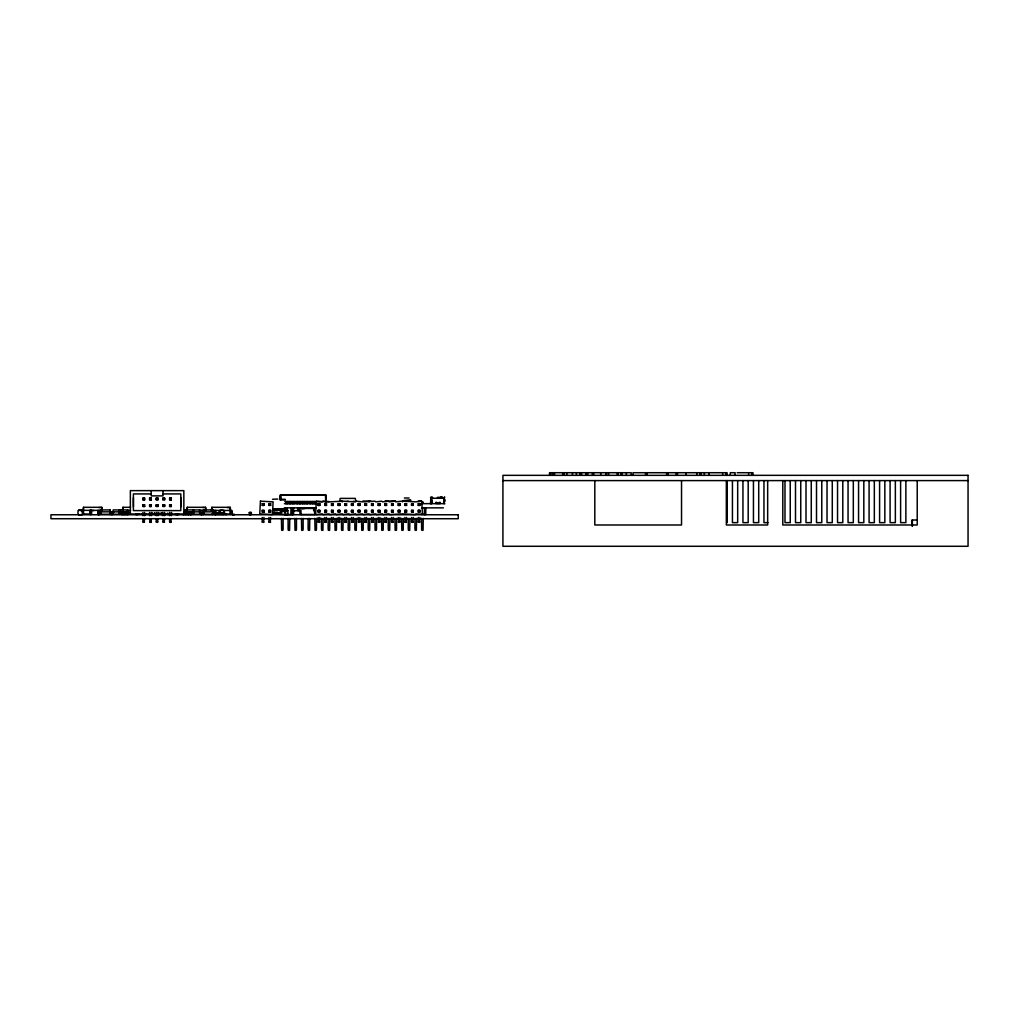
<?xml version="1.0" encoding="UTF-8"?>
<svg xmlns="http://www.w3.org/2000/svg" width="1019" height="1019" viewBox="0 0 1019 1019"><rect width="100%" height="100%" fill="white"/><g stroke="black" fill="none" stroke-linecap="round" stroke-linejoin="round"><path stroke-width="1.5" d="M119.35 511.844L119.452 509.933M193.126 511.844L193.228 509.933M193.597 514.264L193.699 511.844M83.583 507.309L83.482 514.009M100.868 511.844L101.021 509.933M110.09 514.531L110.103 512.366M122.751 510.392L122.993 507.309M187.127 510.392L187.381 507.309M204.029 509.933L203.927 514.264M230.689 510.392L230.192 507.309L211.863 507.309L211.735 510.392L231.937 510.494L232.357 513.882L234.561 514.531C230.179 516.569 233.415 510.71 230.88 510.914L230.396 514.009L224.078 514.009M212.958 514.264L212.856 509.933M230.179 514.009L230.077 507.309M82.972 510.392L83.469 507.309L101.798 507.309L102.295 510.392M100.512 511.844L100.805 509.933L110.065 509.933L110.358 511.844M110.561 511.844L110.256 514.264L100.614 514.264L100.308 511.844M122.395 510.392L122.879 507.309L130.534 507.309M186.77 510.392L187.267 507.309L205.596 507.309L206.08 510.392M203.52 511.844L203.813 509.933L213.073 509.933L213.366 511.844M211.366 510.392L211.863 507.309M213.264 514.264L213.57 511.844M112.701 512.239L113.211 509.933L127.846 509.933L128.611 514.009L184.363 514.009L185.127 509.933L199.775 509.933L200.374 513.882L201.94 514.531L200.565 514.009M128.063 514.264L128.381 511.844M288.11 503.322L288.352 501.985L289.549 501.985L289.778 503.322M294.784 503.322L295.026 501.985L296.223 501.985L296.453 503.322M301.458 503.322L301.7 501.985L302.898 501.985L303.127 503.322M308.133 503.322L308.375 501.985L309.572 501.985L309.801 503.322M314.807 503.322L315.049 501.985L316.247 501.985L316.476 503.322M339.735 501.03L340.206 498.393L355.3 498.393L355.771 501.03M112.931 514.136L113.185 512.366M183.789 512.633L184.35 511.844L200.552 511.844L201.291 514.009M186.452 514.136L186.541 512.493L188.031 511.844M188.808 514.136L188.91 512.493L190.387 511.844M202.666 510.544L202.666 514.531M439.253 502.622L439.941 502.214L440.17 503.526L435.966 503.526L436.196 502.214L436.884 502.622M82.373 514.531C76.336 518.314 76.514 506.456 82.373 510.544M81.329 511.181L82.119 510.392M99.263 513.742L98.474 514.531M139.336 514.328L135.451 514.429M146.023 513.742L145.233 514.531M179.064 514.48L174.886 514.48M185.127 511.181L185.917 510.392M199.762 510.544L203.762 510.544M214.818 513.232L223.225 513.232M219.913 510.443L219.862 514.328M223.212 514.455L222.18 514.391M249.362 512.519C251.833 510.583 252.292 516.238 249.26 514.493M251.336 514.493L251.349 512.506M431.47 498.266L431.47 503.259M299.14 510.888L300.006 508.43L313.725 508.43L315.037 514.531M280.174 499.985C279.575 493.234 281.932 493.667 280.62 499.985M325.711 501.552L325.469 495.247L281.142 494.852M292.186 495.298L292.708 494.852L290.198 495.247M325.188 495.119L326.156 495.247L326.156 501.552M100.002 510.328L100.002 514.531M112.612 513.882L111.351 511.844L99.518 511.844L98.474 514.009M187.471 511.844L186.821 513.971L185.318 514.531L186.999 514.429L187.471 512.366M185.968 514.009L186.706 511.844M189.827 512.366L189.368 514.429L187.674 514.531L189.177 513.971L189.827 511.844M192.183 512.366L191.725 514.429L190.031 514.531L191.534 513.971L192.183 511.844M190.961 514.429L191.266 512.493L192.744 511.844M212.793 514.519L213.48 513.232M81.889 511.054L82.781 510.914L83.265 514.009L89.583 514.009M82.322 514.417L82.259 510.43M89.978 510.328L89.978 514.531M142.915 499.769L144.596 499.769L142.915 499.769L142.915 498.087L144.596 498.087L144.596 499.769M144.074 499.234L144.596 498.087M142.915 506.443L144.596 506.443L142.915 506.443L142.915 504.762L144.596 504.762L144.596 506.443M144.074 505.908L144.596 504.762M149.589 499.769L151.271 499.769L149.589 499.769L149.589 498.087L151.271 498.087L151.271 499.769M150.748 499.234L151.271 498.087M149.589 506.443L151.271 506.443L149.589 506.443L149.589 504.762L151.271 504.762L151.271 506.443M150.748 505.908L151.271 504.762M156.264 499.769L156.264 498.087L157.945 498.087L157.945 499.769L156.264 499.769L156.264 498.087M156.786 498.609L157.945 498.087M156.264 506.443L156.264 504.762L157.945 504.762L157.945 506.443L156.264 506.443L156.264 504.762M156.786 505.284L157.945 504.762M162.938 499.769L162.938 498.087L164.619 498.087L164.619 499.769L162.938 499.769L162.938 498.087M164.619 499.769L164.619 498.087M144.596 518.735L144.074 522.416L142.915 521.894L142.915 518.735M162.938 506.443L162.938 504.762L164.619 504.762L164.619 506.443L162.938 506.443L162.938 504.762M164.619 506.443L164.619 504.762M169.613 499.769L171.294 499.769L169.613 499.769L169.613 498.087L171.294 498.087L171.294 499.769M170.772 499.234L171.294 498.087M151.271 518.735L151.271 521.894L150.111 522.416L149.589 518.735M169.613 506.443L171.294 506.443L169.613 506.443L169.613 504.762L171.294 504.762L171.294 506.443M170.772 505.908L171.294 504.762M157.945 518.735L157.423 522.416L156.264 521.894L156.264 518.735M164.619 518.735L164.097 522.416L162.938 521.894L162.938 518.735M171.294 518.735L170.772 522.416L169.613 521.894L169.613 518.735M223.9 514.519L223.9 510.341M262.265 505.36L263.946 505.36L262.265 505.36L262.265 503.679L263.946 503.679L263.946 505.36M263.526 504.94L263.946 503.679M262.265 512.035L263.946 512.035L262.265 512.035L262.265 510.353L263.946 510.353L263.946 512.035M263.526 511.614L263.946 510.353M268.94 505.36L270.621 505.36L270.621 503.679L268.94 503.679L268.94 505.36L270.621 505.36M268.94 503.679L270.621 503.679M268.94 512.035L270.621 512.035L270.621 510.353L268.94 510.353L268.94 512.035L270.621 512.035M268.94 510.353L270.621 510.353M263.946 517.461L263.526 522.416L262.265 521.995L262.265 517.461M270.621 517.461L270.201 522.416L268.94 521.995L268.94 517.461M318.145 505.36L319.826 505.36L319.826 503.679L318.145 503.679L318.145 505.36L319.826 505.36M318.145 503.679L319.826 503.679M318.145 512.035L319.826 512.035L319.826 510.353L318.145 510.353L318.145 512.035L319.826 512.035M318.145 510.353L319.826 510.353M324.819 505.36L326.5 505.36L326.5 503.679L324.819 503.679L324.819 505.36L326.5 505.36M324.819 503.679L326.5 503.679M324.819 512.035L326.5 512.035L326.5 510.353L324.819 510.353L324.819 512.035L326.5 512.035M324.819 510.353L326.5 510.353M331.493 505.36L333.175 505.36L331.493 505.36L331.493 503.679L333.175 503.679L333.175 505.36M332.754 504.94L333.175 503.679M319.826 517.461L319.406 522.416L318.145 521.995L318.145 517.461M331.493 512.035L333.175 512.035L331.493 512.035L331.493 510.353L333.175 510.353L333.175 512.035M332.754 511.614L333.175 510.353M338.168 505.36L339.849 505.36L339.849 503.679L338.168 503.679L338.168 505.36L339.849 505.36M338.168 503.679L339.849 503.679M326.5 517.461L326.08 522.416L324.819 521.995L324.819 517.461M338.168 512.035L339.849 512.035L339.849 510.353L338.168 510.353L338.168 512.035L339.849 512.035M338.168 510.353L339.849 510.353M344.842 505.36L346.524 505.36L344.842 505.36L344.842 503.679L346.524 503.679L346.524 505.36M346.103 504.94L346.524 503.679M333.175 517.461L332.754 522.416L331.493 521.995L331.493 517.461M344.842 512.035L346.524 512.035L344.842 512.035L344.842 510.353L346.524 510.353L346.524 512.035M346.103 511.614L346.524 510.353M351.517 505.36L351.517 503.679L353.198 503.679L353.198 505.36L351.517 505.36L351.517 503.679M351.937 504.099L353.198 503.679M339.849 517.461L339.429 522.416L338.168 521.995L338.168 517.461M351.517 512.035L351.517 510.353L353.198 510.353L353.198 512.035L351.517 512.035L351.517 510.353M351.937 510.774L353.198 510.353M358.191 505.36L359.873 505.36L359.873 503.679L358.191 503.679L358.191 505.36L359.873 505.36M358.191 503.679L359.873 503.679M346.524 517.461L346.103 522.416L344.842 521.995L344.842 517.461M358.191 512.035L359.873 512.035L359.873 510.353L358.191 510.353L358.191 512.035L359.873 512.035M358.191 510.353L359.873 510.353M364.866 505.36L364.866 503.679L366.547 503.679L366.547 505.36L364.866 505.36L364.866 503.679M365.286 504.099L366.547 503.679M369.706 501.182L369.044 501.845L368.368 501.182M353.198 517.461L353.198 521.995L351.937 522.416L351.517 517.461M364.866 512.035L364.866 510.353L366.547 510.353L366.547 512.035L364.866 512.035L364.866 510.353M365.286 510.774L366.547 510.353M371.54 505.36L373.221 505.36L373.221 503.679L371.54 503.679L371.54 505.36L373.221 505.36M371.54 503.679L373.221 503.679M359.873 517.461L359.873 521.995L358.612 522.416L358.191 517.461M371.54 512.035L373.221 512.035L373.221 510.353L371.54 510.353L371.54 512.035L373.221 512.035M371.54 510.353L373.221 510.353M378.215 505.36L379.896 505.36L378.215 505.36L378.215 503.679L379.896 503.679L379.896 505.36M379.476 504.94L379.896 503.679M366.547 517.461L366.127 522.416L364.866 521.995L364.866 517.461M378.215 512.035L379.896 512.035L378.215 512.035L378.215 510.353L379.896 510.353L379.896 512.035M379.476 511.614L379.896 510.353M384.889 505.36L386.57 505.36L386.57 503.679L384.889 503.679L384.889 505.36L386.57 505.36M384.889 503.679L386.57 503.679M373.221 517.461L373.221 521.995L371.96 522.416L371.54 517.461M393.245 505.36L393.245 503.679L391.563 503.679L391.563 505.36L393.245 505.36L393.245 503.679M384.889 512.035L386.57 512.035L386.57 510.353L384.889 510.353L384.889 512.035L386.57 512.035M384.889 510.353L386.57 510.353M391.563 505.36L392.824 504.94M379.896 517.461L379.896 521.995L378.635 522.416L378.215 517.461M391.563 512.035L393.245 512.035L391.563 512.035L391.563 510.353L393.245 510.353L393.245 512.035M392.824 511.614L393.245 510.353M398.238 505.36L399.919 505.36L399.919 503.679L398.238 503.679L398.238 505.36L399.919 505.36M398.238 503.679L399.919 503.679M386.57 517.461L386.15 522.416L384.889 521.995L384.889 517.461M398.238 512.035L399.919 512.035L399.919 510.353L398.238 510.353L398.238 512.035L399.919 512.035M398.238 510.353L399.919 510.353M404.912 505.36L406.594 505.36L406.594 503.679L404.912 503.679L404.912 505.36L406.594 505.36M404.912 503.679L406.594 503.679M393.245 517.461L392.824 522.416L391.563 521.995L391.563 517.461M404.912 512.035L406.594 512.035L406.594 510.353L404.912 510.353L404.912 512.035L406.594 512.035M404.912 510.353L406.594 510.353M411.587 505.36L411.587 503.679L413.268 503.679L413.268 505.36L411.587 505.36L411.587 503.679M412.007 504.099L413.268 503.679M399.919 517.461L399.919 521.995L398.658 522.416L398.238 517.461M411.587 512.035L411.587 510.353L413.268 510.353L413.268 512.035L411.587 512.035L411.587 510.353M412.007 510.774L413.268 510.353M418.261 505.36L419.943 505.36L419.943 503.679L418.261 503.679L418.261 505.36L419.943 505.36M418.261 503.679L419.943 503.679M406.594 517.461L406.173 522.416L404.912 521.995L404.912 517.461M418.261 512.035L419.943 512.035L419.943 510.353L418.261 510.353L418.261 512.035L419.943 512.035M418.261 510.353L419.943 510.353M413.268 517.461L412.848 522.416L411.587 521.995L411.587 517.461M421.764 514.531L422.439 513.869L421.764 501.182L415.765 501.845L403.078 501.182L402.416 501.845L401.741 501.182L395.741 501.845L395.066 501.182L389.067 501.845L388.392 501.182L382.392 501.845L381.717 501.182L375.718 501.845L375.043 501.182L362.369 501.845L356.357 501.182L355.695 501.845L343.008 501.182L342.346 501.845L341.671 501.182M419.943 517.461L419.522 522.416L418.261 521.995L418.261 517.461M272.532 499.285L277.792 499.03M404.377 497.998L409.09 497.998M111.682 514.009L112.434 511.844L128.636 511.844L129.375 514.009M111.682 514.531L112.332 512.404L113.746 512.366M110.561 512.366L112.727 514.429M185.114 512.366L184.643 514.429L182.949 514.531M189.063 511.844L188.439 514.531M183.598 514.531L184.248 512.404L185.662 511.844M191.432 511.844L190.795 514.531M203.405 510.328L203.405 514.531M78.323 510.341L102.027 510.392M98.283 514.531C100.333 515.27 98.142 511.551 100.308 512.366M201.482 514.009L202.526 511.844L214.359 511.844L215.175 513.882L216.334 514.009M201.482 514.531L202.526 512.366L203.316 512.366L203.622 514.264L213.379 514.391M223.747 514.429C227.657 508.723 215.939 508.468 219.747 514.429M431.075 497.399L430.553 502.813L431.865 502.864M443.978 501.743L443.978 499.119M721.898 472.714L632.99 472.714L632.99 475.338M737.183 472.714L747.5 472.714M502.927 480.599L968.05 480.599M151.194 493.922L133.4 493.922L133.4 510.608L180.809 510.608L180.809 493.922L163.015 493.922M322.87 494.852L324.182 494.852M430.553 497.348L432.655 497.399M437.393 497.348L442.386 497.348L442.386 497.998M133.4 497.667L133.4 506.863M180.809 497.667L180.809 506.863M430.553 497.998L431.865 497.998M443.724 497.998L443.774 497.998A1.312 1.312 0 0 0 444.36 497.871L444.628 496.89L443.724 499.119C445.583 498.495 445.583 502.38 443.724 501.743L443.724 503.526L444.628 503.985L444.36 503.004M431.865 498.266L443.724 498.266M142.915 498.087L144.074 498.609M149.589 498.087L150.748 498.609M169.613 498.087L170.772 498.609M156.786 499.234L157.945 499.769M280.811 499.285L285.154 499.285M285.396 499.909L280.811 499.909L280.811 499.03M430.553 500.469L432.005 500.469M362.853 501.03L370.992 501.284M385.195 501.03L395.716 501.03M418.236 501.03L421.382 501.03M342.371 501.221L328.997 501.845L322.985 501.182L322.322 501.845L316.31 501.182L315.648 513.869L316.31 514.531L322.322 513.869L322.985 514.531L328.997 513.869L329.659 514.531L335.671 513.869L336.334 514.531L342.346 513.869L343.008 514.531L349.02 513.869L349.683 514.531L355.695 513.869L356.357 514.531L362.369 513.869L363.031 514.531L369.044 513.869L369.706 514.531L375.718 513.869L376.38 514.531L382.392 513.869L383.055 514.531L389.067 513.869L389.729 514.531L402.416 513.869L415.09 514.531L415.765 513.869L425.776 514.531L425.776 507.857M284.836 501.552L329.048 501.552M421.841 501.985L423.038 501.985L423.267 503.322M430.553 502.023L431.865 502.023M435.966 502.864L440.17 502.864M443.724 502.864L443.774 502.864A1.312 1.312 0 0 1 444.539 503.106M290.542 503.259L292.912 503.259M297.217 503.259L299.586 503.259M303.891 503.259L306.26 503.259M432.056 503.259L430.719 503.653M430.82 503.526L431.865 503.526L431.865 500.138L430.948 500.138L431.865 497.348L430.846 498.024L430.82 500.495M284.377 503.653L316.476 503.653M421.866 503.653L443.443 503.653M262.265 503.679L263.526 504.099M331.493 503.679L332.754 504.099M344.842 503.679L346.103 504.099M378.215 503.679L379.476 504.099M391.563 503.679L392.824 504.099M351.937 504.94L353.198 505.36M365.286 504.94L366.547 505.36M412.007 504.94L413.268 505.36M142.915 504.762L144.074 505.284M149.589 504.762L150.748 505.284M169.613 504.762L170.772 505.284M156.786 505.908L157.945 506.443M98.919 507.564L100.486 507.564M202.705 507.564L204.284 507.564M227.313 507.564L228.88 507.564M284.276 507.857L316.31 507.857M421.764 507.857L443.443 507.857M301.624 508.698L304.222 508.698M272.748 508.863L285.409 508.863M273.334 509.08L274.213 509.08M274.493 509.08L278.098 509.08M279.333 509.08L284.963 509.08M273.334 510.099L274.213 510.099M274.493 510.099L278.098 510.099M279.333 510.099L285.002 510.099M127.35 510.392L130.496 510.392M199.533 510.392L204.259 510.392M272.748 510.302L287.893 510.341L287.893 514.519L284.53 514.531M285.205 510.43L287.842 510.544M262.265 510.353L263.526 510.774M299.892 510.748L295.727 510.748A1.974 1.974 0 0 0 294.682 511.054M331.493 510.353L332.754 510.774M344.842 510.353L346.103 510.774M378.215 510.353L379.476 510.774M391.563 510.353L392.824 510.774M280.2 511.513L285.804 511.513M351.937 511.614L353.198 512.035M365.286 511.614L366.547 512.035M412.007 511.614L413.268 512.035M272.646 512.302L277.486 512.302M213.57 512.366L214.589 512.493L215.404 514.531M272.646 512.824L281.804 512.824M284.747 512.824L285.804 512.824M98.283 513.092L99.187 513.232M98.142 513.232L99.047 513.232M214.971 513.232L223.085 513.232L223.085 514.391L214.843 514.455M293.001 513.219L291.651 513.219L291.651 514.531L293.001 514.531M211.876 514.009L214.933 514.009M98.142 514.391L99.047 514.391M150.837 514.264L155.206 514.264M158.123 514.264L162.798 514.264M190.413 514.264L199.979 514.264L200.297 511.844M111.797 514.531L111.033 514.009L113.326 514.009L112.396 514.531M145.666 514.531L141.679 514.328M151.118 514.531L152.2 514.531L152.2 512.633M214.971 514.531L215.875 514.391L215.875 510.341M224.868 514.417L226.804 514.531M288.275 514.531L290.95 514.531L290.95 507.857M300.809 514.48L315.037 514.48M916.769 520.008L912.056 520.008L912.056 526.021M142.915 521.894L144.596 521.894M149.589 521.894L151.271 521.894M156.264 521.894L157.945 521.894M162.938 521.894L164.619 521.894M169.613 521.894L171.294 521.894M262.265 521.995L263.946 521.995M268.94 521.995L270.621 521.995M318.145 521.995L319.826 521.995M324.819 521.995L326.5 521.995M331.493 521.995L333.175 521.995M338.168 521.995L339.849 521.995M344.842 521.995L346.524 521.995M351.517 521.995L353.198 521.995M358.191 521.995L359.873 521.995M364.866 521.995L366.547 521.995M371.54 521.995L373.221 521.995M378.215 521.995L379.896 521.995M384.889 521.995L386.57 521.995M391.563 521.995L393.245 521.995M398.238 521.995L399.919 521.995M404.912 521.995L406.594 521.995M411.587 521.995L413.268 521.995M418.261 521.995L419.943 521.995M767.906 522.645L763.957 522.645L763.957 480.599M168.364 514.531L167.575 513.742M90.092 514.429L90.041 510.443L93.977 510.544M199.788 512.366L200.526 514.531M201.291 514.531L200.641 512.404L199.227 511.844M126.267 511.844L127.018 514.009M127.872 512.366L128.33 514.429L130.024 514.009M125.515 511.844L126.165 513.971L127.668 514.531L125.974 514.429L125.515 512.366M123.91 511.844L124.649 514.009M123.146 511.844L123.796 513.971L125.312 514.531L123.617 514.429L123.146 512.366M121.554 511.844L122.293 514.009M120.79 511.844L121.439 513.971L122.942 514.531L121.248 514.429L120.879 512.404M110.09 510.328L110.167 514.429M110.014 510.43L110.09 514.328M442.284 497.336L441.125 496.75L441.724 497.731M128.891 514.136L128.789 512.493L127.311 511.844M126.534 514.136L126.432 512.493L124.955 511.844M124.178 514.136L124.076 512.493L122.598 511.844M121.809 514.136L121.707 512.493L120.229 511.844M100.741 514.328L100.677 510.43M184.923 514.264L184.592 511.844M205.481 507.309L205.723 510.392M109.848 509.933L110.001 511.844M101.683 507.309L101.925 510.392M100.919 514.264L100.766 511.844M285.728 508.468L285.88 510.685M193.521 509.933L193.635 511.844M193.164 514.264L193.05 511.844M119.745 509.933L119.822 514.264L112.994 514.264L112.676 511.844M119.389 514.264L119.274 511.844M917.215 480.599L917.215 524.989L782.796 524.989L782.796 480.599M912.362 520.008L912.362 526.021M905.866 480.599L905.866 522.645L900.605 522.645L900.605 480.599M895.357 480.599L895.357 522.645L890.096 522.645L890.096 480.599M884.836 480.599L884.836 522.645L879.588 522.645L879.588 480.599M874.327 480.599L874.327 522.645L869.08 522.645L869.08 480.599M863.819 480.599L863.819 522.645L858.558 522.645L858.558 480.599M853.311 480.599L853.311 522.645L848.05 522.645L848.05 480.599M842.789 480.599L842.789 522.645L837.542 522.645L837.542 480.599M832.281 480.599L832.281 522.645L827.033 522.645L827.033 480.599M821.773 480.599L821.773 522.645L816.512 522.645L816.512 480.599M811.264 480.599L811.264 522.645L806.004 522.645L806.004 480.599M800.756 480.599L800.756 522.645L795.495 522.645L795.495 480.599M790.234 480.599L790.234 522.645L784.987 522.645L784.987 480.599M767.664 480.599L767.664 524.989L726.343 524.989L726.343 480.599M758.709 480.599L758.709 522.645L753.449 522.645L753.449 480.599M752.977 475.338L752.977 472.714L748.608 472.714L748.608 475.338M752.239 472.714L752.239 475.338M751.653 472.714L751.653 475.338M748.188 480.599L748.188 522.645L742.94 522.645L742.94 480.599M737.68 480.599L737.68 522.645L732.432 522.645L732.432 480.599M735.119 475.338L735.119 472.714L730.279 472.714L730.279 475.338M727.056 475.338L727.056 472.714L722.675 472.714L722.675 475.338M727.171 480.599L727.171 522.645M726.318 472.714L726.318 475.338M725.732 472.714L725.732 475.338M709.186 472.714L709.186 475.338M704.358 472.714L704.358 475.338M701.123 472.714L701.123 475.338M700.384 472.714L700.384 475.338M699.798 472.714L699.798 475.338M696.754 472.714L696.754 475.338M686.105 472.714L686.105 475.338M681.533 480.599L681.533 524.989L594.816 524.989L594.816 480.599M677.431 472.714L677.431 475.338M676.31 472.714L676.31 475.338M668.005 472.714L668.005 475.338M666.643 472.714L666.643 475.338M646.95 472.714L646.95 475.338M645.575 472.714L645.575 475.338M631.207 475.338L631.207 472.714L549.521 472.714L549.521 475.338M626.392 472.714L626.392 475.338M622.252 472.714L622.252 475.338M620.889 472.714L620.889 475.338M617.68 472.714L617.68 475.338M617.399 472.714L617.399 475.338M608.547 472.714L608.547 475.338M606.407 472.714L606.407 475.338M606.038 472.714L606.038 475.338M600.688 472.714L600.688 475.338M593.618 472.714L593.618 475.338M592.447 472.714L592.447 475.338M587.619 472.714L587.619 475.338M585.849 472.714L585.849 475.338M581.492 472.714L581.492 475.338M580.053 472.714L580.053 475.338M576.448 472.714L576.448 475.338M572.461 472.714L572.461 475.338M566.691 472.714L566.691 475.338M564.259 472.714L564.259 475.338M563.902 472.714L563.902 475.338M562.692 472.714L562.692 475.338M554.476 472.714L554.476 475.338M553.113 472.714L553.113 475.338M550.719 472.714L550.719 475.338M443.876 499.119L443.876 501.743M441.163 497.348L441.163 497.998M432.132 497.399L432.005 498.711M424.439 507.857L424.439 514.531M423.267 518.404L423.038 530.3L421.841 530.3L421.599 528.963L421.599 518.404M419.522 504.099L419.522 504.94M419.522 510.774L419.522 511.614M418.682 504.099L418.682 504.94M418.682 510.774L418.682 511.614M416.593 518.404L416.363 530.3L415.166 530.3L414.924 528.963L414.924 518.404M412.848 504.099L412.848 504.94M412.848 510.774L412.848 511.614M409.918 518.404L409.689 530.3L408.492 530.3L408.25 528.963L408.25 518.404M406.173 504.099L406.173 504.94M406.173 510.774L406.173 511.614M405.333 504.099L405.333 504.94M405.333 510.774L405.333 511.614M403.244 518.404L403.244 528.963L403.014 530.3L401.817 530.3L401.575 518.404M399.499 504.099L399.499 504.94M399.499 510.774L399.499 511.614M398.658 504.099L398.658 504.94M398.658 510.774L398.658 511.614M396.569 518.404L396.569 528.963L396.34 530.3L395.143 530.3L394.901 518.404M391.984 504.099L391.984 504.94M391.984 510.774L391.984 511.614M389.895 518.404L389.666 530.3L388.468 530.3L388.226 528.963L388.226 518.404M386.15 504.099L386.15 504.94M386.15 510.774L386.15 511.614M385.309 504.099L385.309 504.94M385.309 510.774L385.309 511.614M383.22 518.404L383.22 528.963L382.991 530.3L381.794 530.3L381.552 518.404M378.635 504.099L378.635 504.94M378.635 510.774L378.635 511.614M376.546 518.404L376.546 528.963L376.317 530.3L375.119 530.3L374.877 518.404M372.801 504.099L372.801 504.94M372.801 510.774L372.801 511.614M371.96 504.099L371.96 504.94M371.96 510.774L371.96 511.614M369.872 518.404L369.642 530.3L368.445 530.3L368.203 528.963L368.203 518.404M366.127 504.099L366.127 504.94M366.127 510.774L366.127 511.614M363.197 518.404L363.197 528.963L362.968 530.3L361.77 530.3L361.528 518.404M359.452 504.099L359.452 504.94M359.452 510.774L359.452 511.614M358.612 504.099L358.612 504.94M358.612 510.774L358.612 511.614M356.523 518.404L356.293 530.3L355.096 530.3L354.854 528.963L354.854 518.404M354.459 501.361L353.147 501.361M352.778 504.099L352.778 504.94M352.778 510.774L352.778 511.614M349.848 518.404L349.619 530.3L348.422 530.3L348.18 528.963L348.18 518.404M348.409 501.361L347.097 501.361M345.263 504.099L345.263 504.94M345.263 510.774L345.263 511.614M343.174 518.404L342.944 530.3L341.747 530.3L341.505 528.963L341.505 518.404M342.371 501.361L341.059 501.361M339.429 504.099L339.429 504.94M339.429 510.774L339.429 511.614M338.588 504.099L338.588 504.94M338.588 510.774L338.588 511.614M336.499 518.404L336.499 528.963L336.27 530.3L335.073 530.3L334.831 518.404M331.914 504.099L331.914 504.94M331.914 510.774L331.914 511.614M329.825 518.404L329.596 530.3L328.398 530.3L328.156 528.963L328.156 518.404M326.08 504.099L326.08 504.94M326.08 510.774L326.08 511.614M325.889 501.552L325.762 495.119L280.263 494.979L280.429 499.985M325.239 504.099L325.239 504.94M325.239 510.774L325.239 511.614M323.15 518.404L322.921 530.3L321.724 530.3L321.482 528.963L321.482 518.404M319.406 504.099L319.406 504.94M319.406 510.774L319.406 511.614M318.565 504.099L318.565 504.94M318.565 510.774L318.565 511.614M316.476 518.404L316.476 528.963L316.247 530.3L315.049 530.3L314.807 518.404M316.272 501.552L316.272 503.259M314.374 501.552L314.374 503.653M313.916 501.552L313.916 503.653M313.635 507.857L313.635 510.532M312.935 501.552L312.935 503.653M312.476 501.552L312.476 503.653M311.037 501.552L311.037 503.653M310.566 501.552L310.566 503.653M309.801 518.404L309.572 530.3L308.375 530.3L308.133 528.963L308.133 518.404M309.598 501.552L309.598 503.653M307.7 501.552L307.7 503.653M307.228 501.552L307.228 503.653M306.26 501.552L306.26 503.653M305.802 501.552L305.802 503.653M304.363 501.552L304.363 503.653M303.891 501.552L303.891 503.653M303.127 518.404L303.127 528.963L302.898 530.3L301.7 530.3L301.458 518.404M302.923 501.552L302.923 503.653M302.465 501.552L302.465 503.653M301.025 501.552L301.025 503.653M300.987 510.341L300.987 514.519M300.554 501.552L300.554 503.653M299.93 510.341L299.93 514.519M299.586 501.552L299.586 503.653M299.127 501.552L299.127 503.653M298.962 507.857L298.962 510.532M297.688 501.552L297.688 503.653M297.624 507.857L297.624 510.532M297.217 501.552L297.217 503.653M296.453 518.404L296.453 528.963L296.223 530.3L295.026 530.3L294.784 518.404M296.249 501.552L296.249 503.653M294.351 501.552L294.351 503.653M293.88 501.552L293.88 503.653M293.612 507.857L293.625 514.519M292.912 501.552L292.912 503.653M292.58 510.341L292.58 514.519M292.453 501.552L292.453 503.653M292.287 507.857L292.287 514.531M291.014 501.552L291.014 503.653M290.542 501.552L290.542 503.653M289.778 518.404L289.549 530.3L288.352 530.3L288.11 528.963L288.11 518.404M289.574 501.552L289.574 503.653M289.116 501.552L289.116 503.653M287.676 501.552L287.676 503.653M287.383 514.531L274.506 514.136L274.506 512.302M287.205 501.552L287.205 503.653M286.938 507.857L286.938 510.532M286.237 501.552L286.237 503.653M285.779 501.552L285.779 503.653M285.613 507.857L285.613 510.532M283.104 518.404L283.104 528.963L282.874 530.3L281.677 530.3L281.435 518.404M270.201 504.099L270.201 504.94M270.201 510.774L270.201 511.614M269.36 504.099L269.36 504.94M269.36 510.774L269.36 511.614M262.685 504.099L262.685 504.94M262.685 510.774L262.685 511.614M249.247 512.506L249.247 514.455M214.818 510.341L214.818 514.519M183.853 513.894L183.853 490.636L130.356 490.636L130.356 513.894M171.88 513.092L171.88 514.519M171.294 512.404L171.294 515.703M169.613 512.404L169.613 515.703M167.676 513.092L167.676 514.519M164.619 512.404L164.619 515.703M163.015 490.636L163.015 495.884L151.194 495.884L151.194 490.636M162.938 512.404L162.938 515.703M162.212 512.633L162.212 514.531L161.129 514.531L161.129 512.633M158.875 512.633L158.875 514.531L157.792 514.009M157.945 512.404L157.945 515.703M156.264 512.404L156.264 515.703M155.538 514.009L154.455 514.531L154.455 512.633M151.271 512.404L151.271 515.703M149.589 512.404L149.589 515.703M144.596 512.404L144.596 515.703M142.915 512.404L142.915 515.703M98.958 510.341L98.958 514.519M97.913 510.341L97.913 514.519M91.595 510.341L91.595 514.519M90.551 510.341L90.551 514.519M138.062 513.894A1.312 1.312 0 0 1 135.782 513.894M158.238 513.894A1.312 1.312 0 0 1 155.971 513.894M178.427 513.894A1.312 1.312 0 0 1 176.147 513.894M212.754 513.156L212.793 513.105M260.431 501.182L259.769 513.869L272.442 514.531L273.117 501.845L260.431 501.182M968.05 475.338L502.927 475.338L502.927 546.286L968.05 546.286L968.05 475.338M410.682 500.24L402.798 500.762L410.682 500.24M458.257 514.761L50.95 514.761L50.95 518.722L458.257 518.722L458.257 514.761"/></g></svg>
